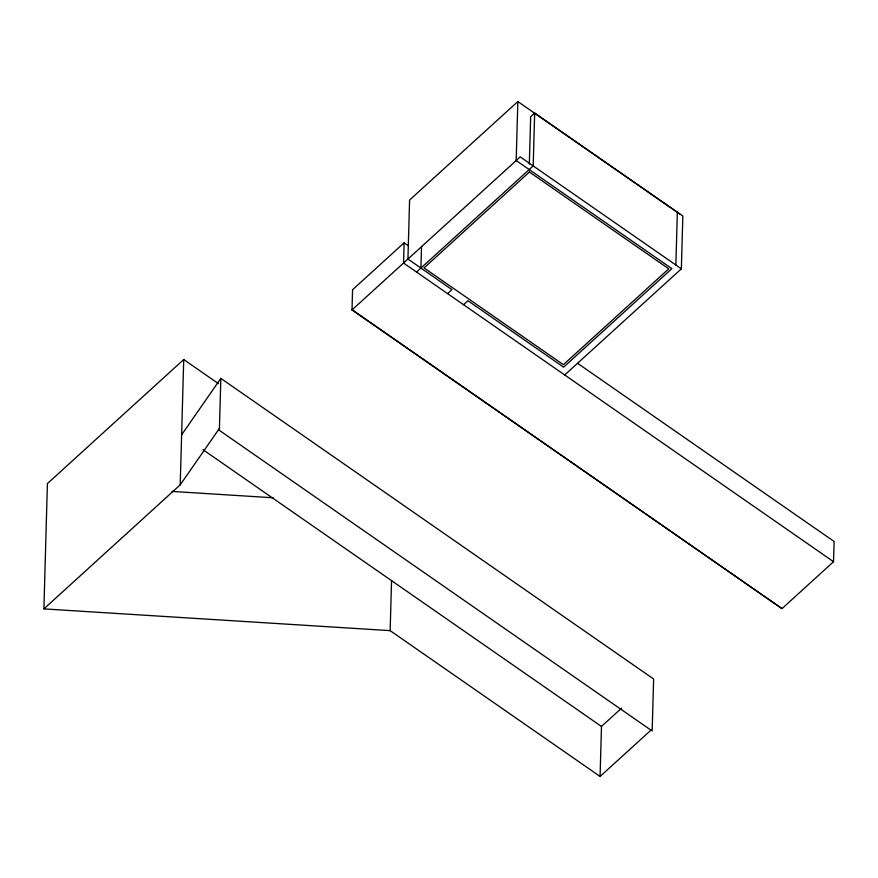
<?xml version="1.0" encoding="UTF-8"?>
<svg xmlns="http://www.w3.org/2000/svg" width="878" height="878" viewBox="0 0 878 878"><rect width="100%" height="100%" fill="white"/><g stroke="black" fill="none" stroke-linecap="round" stroke-linejoin="round"><path stroke-width="1.32" d="M651.224 729.925L600.08 776.459L390.15 630.645L43.9 608.893L47.401 483.591L183.721 359.541L218.523 383.708M43.9 608.893L180.22 484.832L183.721 359.541M220.839 378.385L219.379 430.363L652.167 730.979L653.616 679.001L220.839 378.385L181.625 434.829M577.647 363.349L834.1 541.485L833.54 561.711L781.991 608.619L352.001 309.945L352.572 289.718L404.11 242.811L408.446 245.818M390.15 630.645L391.544 580.643M404.11 242.811L403.551 263.038L833.54 561.711M420.924 268.075L421.539 246.4M516.187 160.531L517.833 101.541L679.748 214.002M529.335 164.142L530.652 116.741L534.669 113.097L682.832 216.01L681.361 268.822L564.708 374.983M534.669 113.097L533.187 165.909L416.545 272.059M600.08 776.459L601.474 726.457L621.525 708.206M675.873 265.013L677.344 212.202M781.991 608.619L352.012 309.66M180.22 484.832L219.434 428.387M517.833 101.541L409.587 200.052L407.941 259.043L451.95 289.619L447.56 293.614M352.001 309.945L520.204 156.888L681.361 268.822M463.562 304.721L467.952 300.737L563.61 367.18L671.868 268.668L515.836 160.29M171.945 491.417L273.212 497.782M202.95 449.646L601.474 726.457M529.412 172.033L424.041 267.922L563.38 364.699L668.751 268.822L529.412 172.033"/></g></svg>
